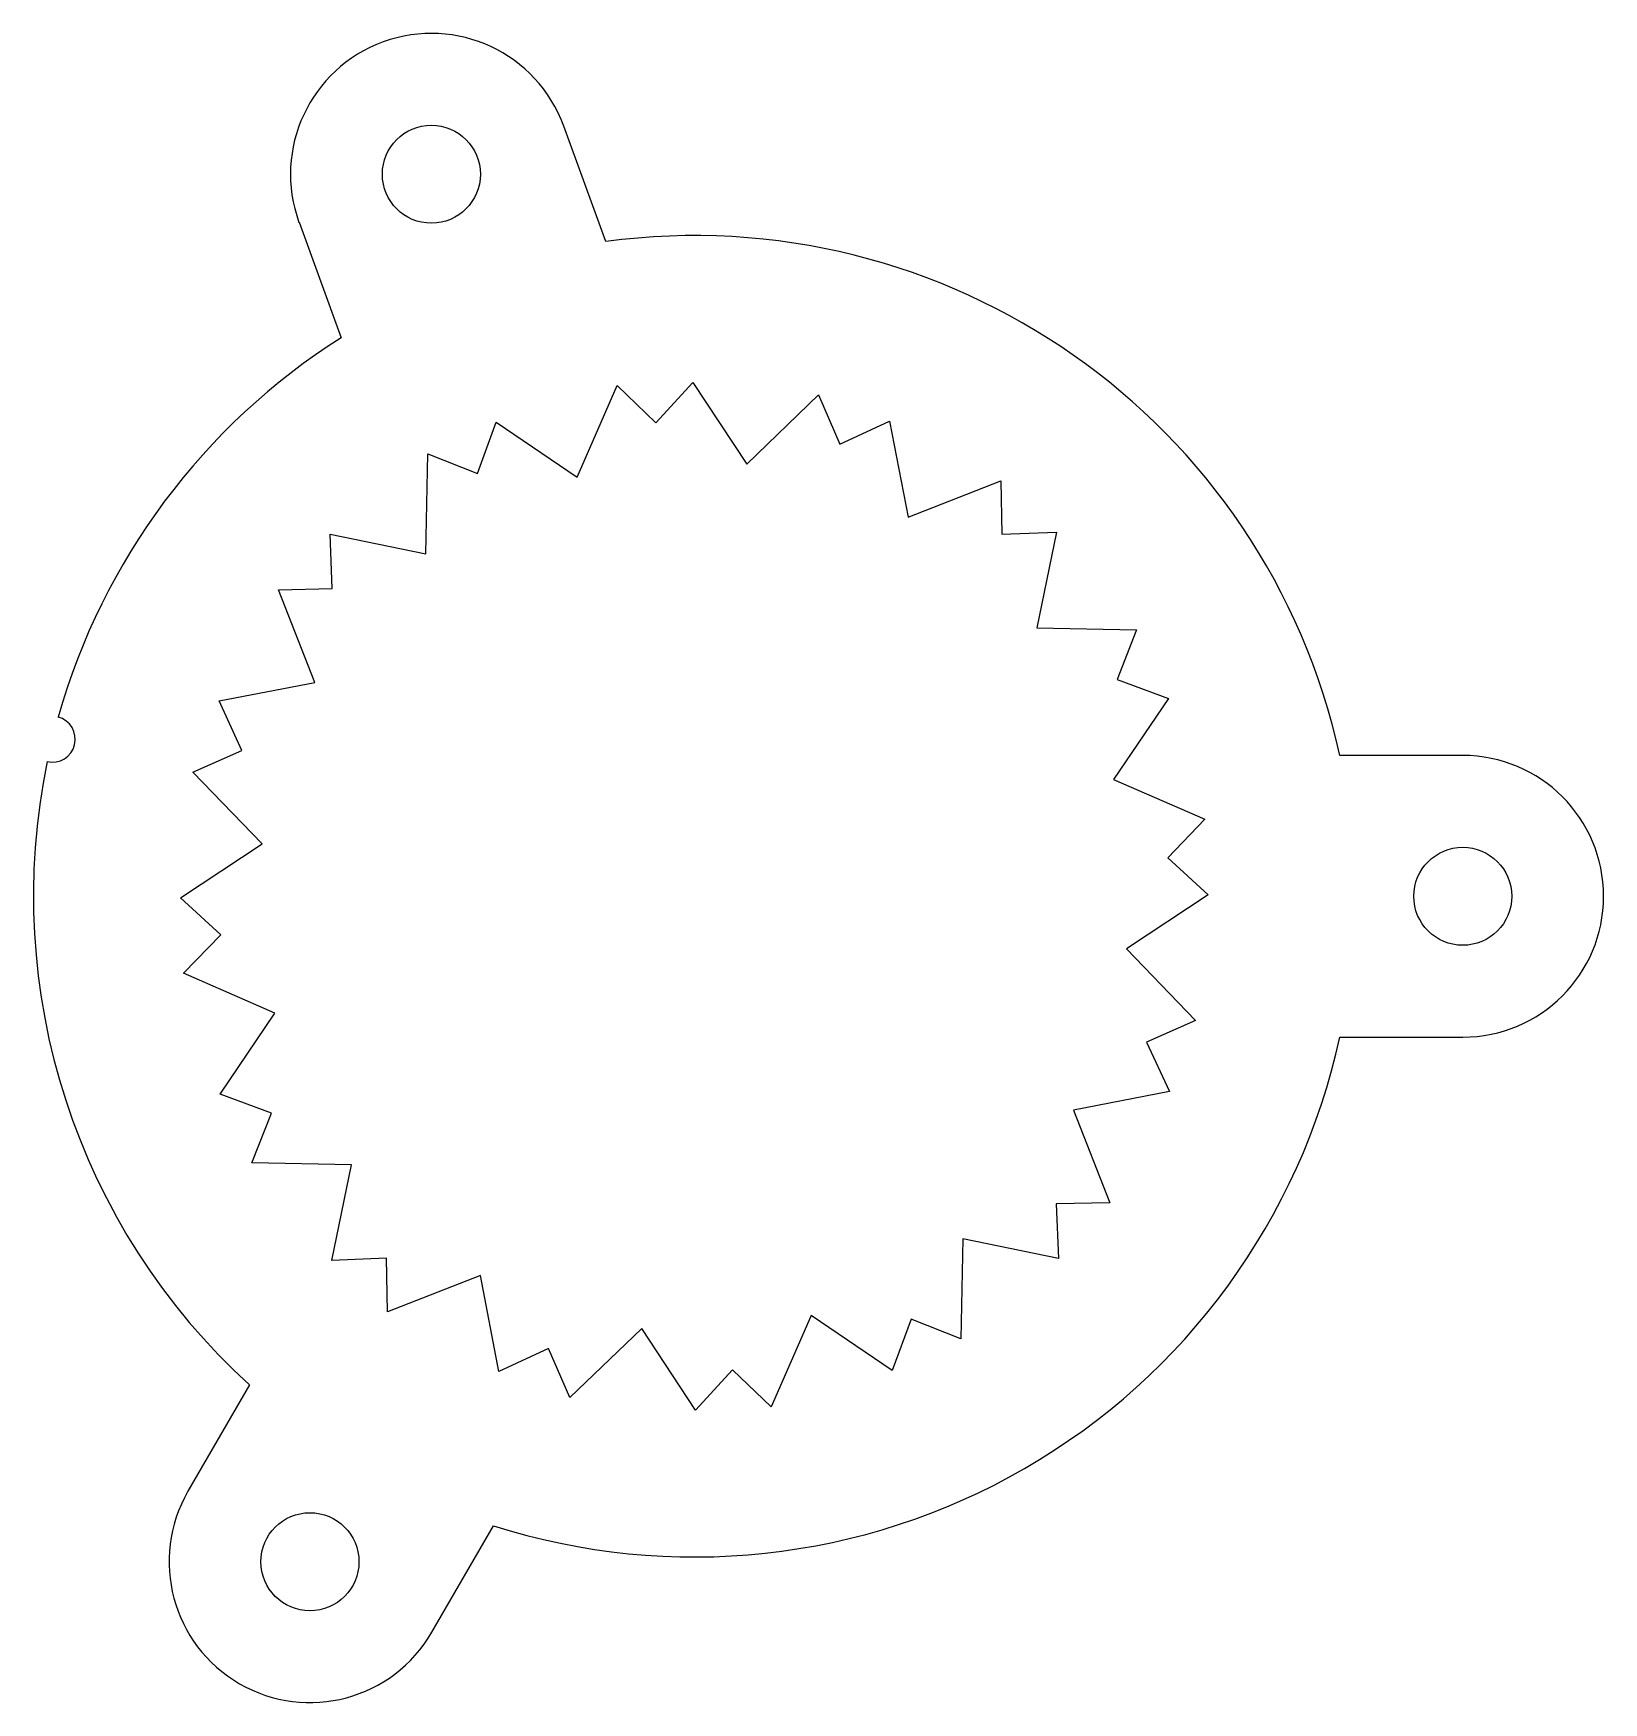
# Model space of a CAD drawing. Header units: millimetres. Extents: x -43 to 59, y -53 to 56.
import ezdxf

# ---------------------------------------------------------------- set-up
doc = ezdxf.new("R2010")
doc.units = ezdxf.units.MM

msp = doc.modelspace()

# ---------------------------------------------------------------- linework, layer by layer
for p, q in [((-5.78, 42.78), (-8.52, 50.32)), ((-25.81, 44.03), (-23.07, 36.48)), ((-7.64, 27.39), (-5.03, 33.36)), ((-5.03, 33.36), (-2.51, 30.93)), ((-2.51, 30.93), (-0.09, 33.56)), ((-0.09, 33.56), (3.43, 28.23)), ((3.43, 28.23), (8.12, 32.75)), ((8.12, 32.75), (9.52, 29.54)), ((-14.16, 27.62), (-12.93, 30.97)), ((-12.93, 30.97), (-7.64, 27.39)), ((9.52, 29.54), (12.76, 31.04)), ((12.76, 31.04), (13.97, 24.77)), ((-17.54, 22.38), (-17.41, 28.9)), ((-17.41, 28.9), (-14.16, 27.62)), ((13.97, 24.77), (20.03, 27.15)), ((20.03, 27.15), (20.1, 23.65)), ((-23.79, 23.66), (-17.54, 22.38)), ((-23.65, 20.1), (-23.79, 23.66)), ((20.1, 23.65), (23.66, 23.79)), ((23.66, 23.79), (22.38, 17.54)), ((-27.15, 20.03), (-23.65, 20.1)), ((-24.77, 13.97), (-27.15, 20.03)), ((22.38, 17.54), (28.9, 17.41)), ((28.9, 17.41), (27.62, 14.16)), ((-31.04, 12.76), (-24.77, 13.97)), ((27.62, 14.16), (30.97, 12.93)), ((-29.54, 9.52), (-31.04, 12.76)), ((30.97, 12.93), (27.39, 7.64)), ((-32.75, 8.12), (-29.54, 9.52)), ((50.2, 9.2), (42.17, 9.2)), ((-28.23, 3.43), (-32.75, 8.12)), ((27.39, 7.64), (33.36, 5.03)), ((33.36, 5.03), (30.93, 2.51)), ((-33.56, -0.09), (-28.23, 3.43)), ((30.93, 2.51), (33.56, 0.09)), ((33.56, 0.09), (28.23, -3.43)), ((-30.93, -2.51), (-33.56, -0.09)), ((-33.36, -5.03), (-30.93, -2.51)), ((28.23, -3.43), (32.75, -8.12)), ((-27.39, -7.64), (-33.36, -5.03)), ((-30.97, -12.93), (-27.39, -7.64)), ((32.75, -8.12), (29.54, -9.52)), ((29.54, -9.52), (31.04, -12.76)), ((42.17, -9.2), (50.2, -9.2)), ((-27.62, -14.16), (-30.97, -12.93)), ((31.04, -12.76), (24.77, -13.97)), ((-28.9, -17.41), (-27.62, -14.16)), ((24.77, -13.97), (27.15, -20.03)), ((-22.38, -17.54), (-28.9, -17.41)), ((-23.66, -23.79), (-22.38, -17.54)), ((27.15, -20.03), (23.65, -20.1)), ((23.65, -20.1), (23.79, -23.66)), ((17.54, -22.38), (17.41, -28.9)), ((23.79, -23.66), (17.54, -22.38)), ((-20.1, -23.65), (-23.66, -23.79)), ((-20.03, -27.15), (-20.1, -23.65)), ((-13.97, -24.77), (-20.03, -27.15)), ((-12.76, -31.04), (-13.97, -24.77)), ((-3.43, -28.23), (-8.12, -32.75)), ((0.09, -33.56), (-3.43, -28.23)), ((7.64, -27.39), (5.03, -33.36)), ((12.93, -30.97), (7.64, -27.39)), ((14.16, -27.62), (12.93, -30.97)), ((17.41, -28.9), (14.16, -27.62)), ((-9.52, -29.54), (-12.76, -31.04)), ((-8.12, -32.75), (-9.52, -29.54)), ((2.51, -30.93), (0.09, -33.56)), ((5.03, -33.36), (2.51, -30.93)), ((-29.05, -31.92), (-33.07, -38.87)), ((-17.13, -48.07), (-13.12, -41.12))]:
    msp.add_line(p, q)
for centre in [(-17.17, 47.17), (50.2, 0), (-25.1, -43.47)]:
    msp.add_circle(centre, 3.2)
for centre, radius, start, end in [((-17.17, 47.17), 9.2, 20, 200), ((0, 0), 43.16, 12.3064, 97.6936), ((0, 0), 43.16, 122.3064, 164.2588), ((-41.93, 10.26), 1.5, 257.2456, 435.2544), ((0, 0), 43.16, 168.2412, 227.6936), ((50.2, 0), 9.2, -90, 90), ((0, 0), 43.16, 252.3064, 347.6936), ((-25.1, -43.47), 9.2, 150, 330)]:
    msp.add_arc(centre, radius, start, end)

doc.saveas('drawing.dxf')
